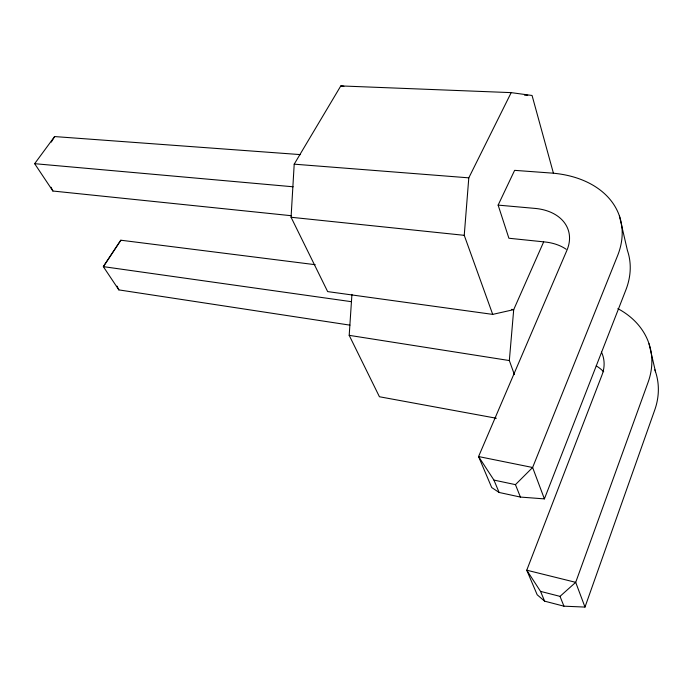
<?xml version="1.0" encoding="UTF-8"?>
<svg xmlns="http://www.w3.org/2000/svg" width="693" height="693" viewBox="0 0 693 693"><rect width="100%" height="100%" fill="white"/><g stroke="black" fill="none" stroke-linecap="round" stroke-linejoin="round"><path stroke-width="1.04" d="M543.624 241.978L513.704 309.65L492.706 314.388L327.659 291.597L291.069 217.264L294.204 164.172L340.8 85.923L511.191 92.628L532.068 95.478L553.438 173.267M496.361 418.251L379.426 396.751L349.194 335.343L351.931 294.378M492.706 314.388L464.241 235.325L468.797 177.841L511.191 92.628M514.405 374.627L509.338 360.551L513.704 309.65L511.564 309.355M601.472 352.122A46.613 35.69 -15.1 0 1 601.966 375.104L526.758 570.2L537.179 594.776L544.629 601.16L563.937 606.176L584.987 607.077L654.729 410.031A91.078 71.128 -14.4 0 0 654.824 369.793M544.395 498.882L532.622 467.498L478.568 456.557L493.936 480.084L515.453 484.641L532.622 467.498L617.576 255.691A103.655 72.393 -17.6 0 0 551.152 173.033L514.63 170.348L498.128 205.111L535.065 208.411A51.758 36.114 -17.7 0 1 566.909 250.312L478.568 456.557L491.709 487.551L499.116 492.463L520.408 497.072L544.395 498.882L625.84 290.029A100.857 72.297 -17 0 0 627.434 250.519L619.421 215.947M51.299 142.091L54.608 136.564L300.485 154.617M315.22 264.7L120.825 240.211L103.335 266.632L118.858 289.899L349.965 325.147M120.825 240.211L103.335 266.632L351.195 301.654M291.216 215.705L52.893 191.025L34.65 163.687L54.608 136.564M584.987 607.077L575.701 582.337L526.758 570.2L540.531 591.38L560.022 596.37L575.701 582.337L648.068 382.354A93.33 71.518 -15.1 0 0 617.853 308.636M524.506 95.166L527.745 95.296M294.204 164.172L468.797 177.841M34.65 163.687L293.156 186.789M291.069 217.264L464.241 235.325M340.8 85.923L343.901 86.278M349.194 335.343L509.338 360.551M117.013 286.122L118.858 289.899M51.048 187.231L52.893 191.025M493.936 480.084L499.116 492.463M540.531 591.38L544.629 601.16M515.453 484.641L520.408 497.072M560.022 596.37L563.937 606.176M498.128 205.111L508.896 238.245L545.027 241.987A50.364 36.071 -17.1 0 1 566.146 249.246M649.029 343.745L655.517 371.751M596.24 365.887A45.495 35.499 -14.4 0 1 603.681 371.803"/></g></svg>
